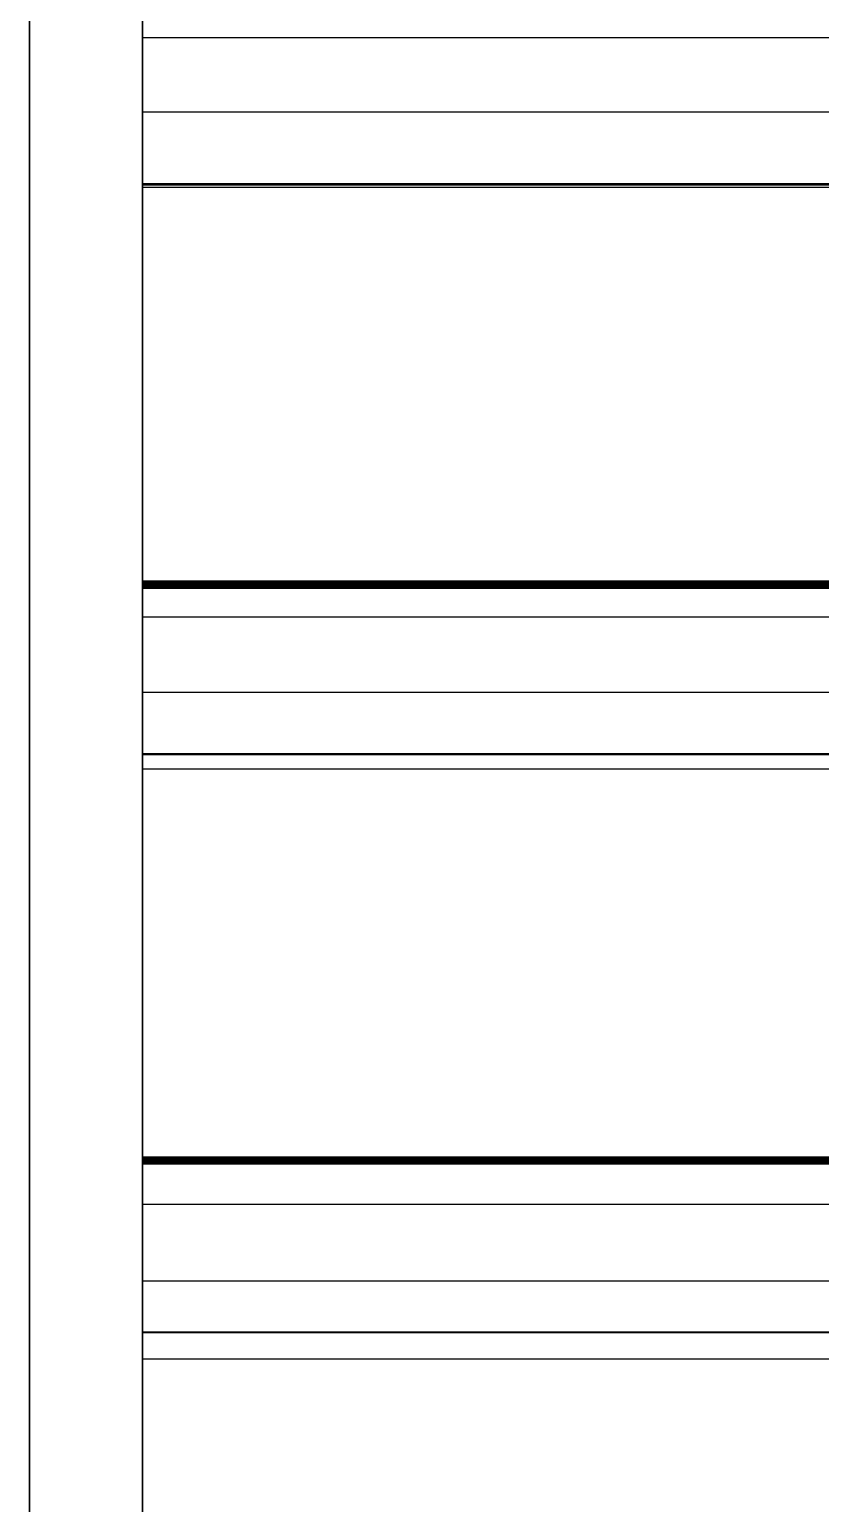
# Model space of a CAD drawing. Header units: millimetres. Extents: x -85 to 1059, y -155 to 155.
# Drawn here: x 1000 to 1003.5, y 85.81 to 92.33 of the extents above; entities that cross this region are included whole.
import ezdxf

# ---------------------------------------------------------------- set-up
doc = ezdxf.new("R2010")
doc.units = ezdxf.units.MM
doc.header["$MEASUREMENT"] = 0
doc.layers.add('Default', color=7, linetype='Continuous', true_color=0x000000)

msp = doc.modelspace()

# ---------------------------------------------------------------- linework, layer by layer
at = {"layer": 'Default'}
for points, knots in [([(1000, 0, -154), (1000, -154, -154), (1000, -154), (1000, -154, 154), (1000, 0, 154), (1000, 154, 154), (1000, 154), (1000, 154, -154), (1000, 0, -154)], [0, 0, 0, 241.902634, 241.902634, 483.805269, 483.805269, 725.707903, 725.707903, 967.610537, 967.610537, 967.610537]), ([(1000, 0, -150), (1000, -150, -150), (1000, -150), (1000, -150, 150), (1000, 0, 150), (1000, 150, 150), (1000, 150), (1000, 150, -150), (1000, 0, -150)], [0, 0, 0, 235.619449, 235.619449, 471.238898, 471.238898, 706.858347, 706.858347, 942.477796, 942.477796, 942.477796])]:
    msp.add_rational_spline(points, [1, 0.707106781187, 1, 0.707106781187, 1, 0.707106781187, 1, 0.707106781187, 1], degree=2, knots=knots, dxfattribs=at)
for points, degree, knots in [([(1000.5, 0.0018, 150.0005), (1000.5, 82.8446, 150.0005), (1000.5, 150.0018, 82.8432), (1000.5, 150.0018, 0.0004), (1000.5, 150.0018, -82.8427), (1000.5, 82.8446, -150), (1000.5, 0.0018, -150), (1000.5, -82.8411, -150), (1000.5, -149.9983, -82.8427), (1000.5, -149.9983, 0.0004), (1000.5, -149.9983, 82.8432), (1000.5, -82.8411, 150.0005), (1000.5, 0.0018, 150.0005)], 3, [-5, -5, -5, -5, -4, -4, -4, -3, -3, -3, -2, -2, -2, -1, -1, -1, -1]), ([(1000.5, 0.3488, 139.7504), (1000.5, -76.9709, 139.7504), (1000.5, -139.6511, 77.0702), (1000.5, -139.6511, -0.2498), (1000.5, -139.6511, -77.5699), (1000.5, -76.9709, -140.2497), (1000.5, 0.3488, -140.2497), (1000.5, 77.6689, -140.2497), (1000.5, 140.349, -77.5699), (1000.5, 140.349, -0.2498), (1000.5, 140.349, 77.0702), (1000.5, 77.6689, 139.7504), (1000.5, 0.3488, 139.7504)], 3, [20636, 20636, 20636, 20636, 20637, 20637, 20637, 20638, 20638, 20638, 20639, 20639, 20639, 20640, 20640, 20640, 20640]), ([(1000.5, 0.0018, 140.0004), (1000.5, -77.318, 140.0004), (1000.5, -139.9981, 77.3202), (1000.5, -139.9981, 0.0002), (1000.5, -139.9981, -77.3199), (1000.5, -77.318, -139.9997), (1000.5, 0.0018, -139.9997), (1000.5, 77.3215, -139.9997), (1000.5, 140.002, -77.3199), (1000.5, 140.002, 0.0002), (1000.5, 140.002, 77.3202), (1000.5, 77.3215, 140.0004), (1000.5, 0.0018, 140.0004)], 3, [-1, -1, -1, -1, 0, 0, 0, 1, 1, 1, 2, 2, 2, 3, 3, 3, 3]), ([(1000.5, 91.647, 122.4627), (1000.5, 91.7652, 122.3745), (1000.5, 91.8834, 122.2863), (1000.5, 92.0083, 122.1928), (1000.5, 92.1331, 122.0994), (1000.5, 92.251, 122.0108), (1000.5, 92.3688, 121.9223)], 2, [2177, 2177, 2177, 2178, 2178, 2179, 2179, 2180, 2180, 2180]), ([(1000.5, 92.3688, -122.4222), (1000.5, 92.251, -122.5108), (1000.5, 92.1331, -122.5993), (1000.5, 92.0083, -122.6928), (1000.5, 91.8834, -122.7863), (1000.5, 91.7652, -122.8743), (1000.5, 91.647, -122.9623)], 2, [8274, 8274, 8274, 8275, 8275, 8276, 8276, 8277, 8277, 8277]), ([(1000.5, 92.2958, 124.5286), (1000.5, 92.2931, 124.5196), (1000.5, 92.2905, 124.5106), (1000.5, 92.2753, 124.4591), (1000.5, 92.2601, 124.4076), (1000.5, 92.2448, 124.3566), (1000.5, 92.2295, 124.3056), (1000.5, 92.2141, 124.2547), (1000.5, 92.1988, 124.2037), (1000.5, 92.1834, 124.1532), (1000.5, 92.1681, 124.1028), (1000.5, 92.1527, 124.0527), (1000.5, 92.1374, 124.0026), (1000.5, 92.122, 123.9527), (1000.5, 92.1067, 123.9028), (1000.5, 92.0913, 123.8532), (1000.5, 92.076, 123.8036), (1000.5, 92.0606, 123.7544), (1000.5, 92.0453, 123.7052), (1000.5, 92.03, 123.6563), (1000.5, 92.0146, 123.6075), (1000.5, 91.9991, 123.5588), (1000.5, 91.9836, 123.5101), (1000.5, 91.9682, 123.462), (1000.5, 91.9529, 123.4138), (1000.5, 91.9375, 123.3658), (1000.5, 91.9222, 123.3179), (1000.5, 91.9068, 123.2702), (1000.5, 91.8915, 123.2226), (1000.5, 91.876, 123.1753), (1000.5, 91.8604, 123.1281), (1000.5, 91.8451, 123.0811), (1000.5, 91.8298, 123.0342), (1000.5, 91.8142, 122.9875), (1000.5, 91.7987, 122.9407), (1000.5, 91.7834, 122.8943), (1000.5, 91.768, 122.848), (1000.5, 91.7525, 122.8021), (1000.5, 91.737, 122.7562), (1000.5, 91.7216, 122.7104), (1000.5, 91.7063, 122.6645), (1000.5, 91.6909, 122.6192), (1000.5, 91.6756, 122.5738), (1000.5, 91.6624, 122.5354), (1000.5, 91.6491, 122.4969)], 2, [2146, 2146, 2146, 2147, 2147, 2148, 2148, 2149, 2149, 2150, 2150, 2151, 2151, 2152, 2152, 2153, 2153, 2154, 2154, 2155, 2155, 2156, 2156, 2157, 2157, 2158, 2158, 2159, 2159, 2160, 2160, 2161, 2161, 2162, 2162, 2163, 2163, 2164, 2164, 2165, 2165, 2166, 2166, 2167, 2167, 2168, 2168, 2168]), ([(1000.5, 91.6491, -122.9969), (1000.5, 91.6624, -123.0352), (1000.5, 91.6756, -123.0734), (1000.5, 91.6909, -123.1189), (1000.5, 91.7063, -123.1645), (1000.5, 91.7216, -123.2101), (1000.5, 91.737, -123.2558), (1000.5, 91.7525, -123.3019), (1000.5, 91.768, -123.3479), (1000.5, 91.7834, -123.3941), (1000.5, 91.7987, -123.4403), (1000.5, 91.8142, -123.4871), (1000.5, 91.8298, -123.5338), (1000.5, 91.8451, -123.5809), (1000.5, 91.8604, -123.628), (1000.5, 91.876, -123.6751), (1000.5, 91.8915, -123.7222), (1000.5, 91.9068, -123.77), (1000.5, 91.9222, -123.8178), (1000.5, 91.9375, -123.8656), (1000.5, 91.9529, -123.9134), (1000.5, 91.9682, -123.9617), (1000.5, 91.9836, -124.0101), (1000.5, 91.9991, -124.0586), (1000.5, 92.0146, -124.1071), (1000.5, 92.03, -124.1559), (1000.5, 92.0453, -124.2048), (1000.5, 92.0606, -124.2542), (1000.5, 92.076, -124.3036), (1000.5, 92.0913, -124.3531), (1000.5, 92.1067, -124.4027), (1000.5, 92.122, -124.4524), (1000.5, 92.1374, -124.5022), (1000.5, 92.1527, -124.5523), (1000.5, 92.1681, -124.6024), (1000.5, 92.1834, -124.6528), (1000.5, 92.1988, -124.7033), (1000.5, 92.2141, -124.7541), (1000.5, 92.2295, -124.8049), (1000.5, 92.2448, -124.8562), (1000.5, 92.2601, -124.9075), (1000.5, 92.2753, -124.959), (1000.5, 92.2905, -125.0105), (1000.5, 92.2931, -125.0194), (1000.5, 92.2958, -125.0282)], 2, [8286, 8286, 8286, 8287, 8287, 8288, 8288, 8289, 8289, 8290, 8290, 8291, 8291, 8292, 8292, 8293, 8293, 8294, 8294, 8295, 8295, 8296, 8296, 8297, 8297, 8298, 8298, 8299, 8299, 8300, 8300, 8301, 8301, 8302, 8302, 8303, 8303, 8304, 8304, 8305, 8305, 8306, 8306, 8307, 8307, 8308, 8308, 8308]), ([(1000.5, 91.6456, -122.9641), (1000.5, 91.6453, -122.9653), (1000.5, 91.6449, -122.9665), (1000.5, 91.6445, -122.9678), (1000.5, 91.6442, -122.969)], 2, [8278, 8278, 8278, 8279, 8279, 8280, 8280, 8280]), ([(1000.5, 89.8898, 123.786), (1000.5, 89.9225, 123.8102), (1000.5, 89.9551, 123.8343), (1000.5, 89.9937, 123.8627), (1000.5, 90.0324, 123.8911), (1000.5, 90.0713, 123.9195), (1000.5, 90.1103, 123.9479), (1000.5, 90.1495, 123.9767), (1000.5, 90.1886, 124.0054), (1000.5, 90.2283, 124.034), (1000.5, 90.268, 124.0626), (1000.5, 90.3079, 124.0915), (1000.5, 90.3477, 124.1204), (1000.5, 90.3878, 124.1492), (1000.5, 90.4278, 124.1779), (1000.5, 90.4684, 124.2069), (1000.5, 90.509, 124.2358), (1000.5, 90.5497, 124.2649), (1000.5, 90.5904, 124.294), (1000.5, 90.6315, 124.3231), (1000.5, 90.6726, 124.3522), (1000.5, 90.7139, 124.3813), (1000.5, 90.7552, 124.4104), (1000.5, 90.7968, 124.4397), (1000.5, 90.8384, 124.469), (1000.5, 90.8806, 124.4986), (1000.5, 90.9228, 124.5282), (1000.5, 90.9649, 124.5575), (1000.5, 91.0071, 124.5868), (1000.5, 91.0498, 124.6164), (1000.5, 91.0924, 124.6461), (1000.5, 91.1353, 124.6757), (1000.5, 91.1782, 124.7053), (1000.5, 91.2214, 124.7351), (1000.5, 91.2646, 124.7649), (1000.5, 91.3082, 124.7948), (1000.5, 91.3517, 124.8246), (1000.5, 91.3955, 124.8546), (1000.5, 91.4392, 124.8845), (1000.5, 91.4835, 124.9145), (1000.5, 91.5278, 124.9445), (1000.5, 91.5722, 124.9745), (1000.5, 91.6167, 125.0045), (1000.5, 91.6244, 125.0096), (1000.5, 91.6322, 125.0147)], 2, [2122, 2122, 2122, 2123, 2123, 2124, 2124, 2125, 2125, 2126, 2126, 2127, 2127, 2128, 2128, 2129, 2129, 2130, 2130, 2131, 2131, 2132, 2132, 2133, 2133, 2134, 2134, 2135, 2135, 2136, 2136, 2137, 2137, 2138, 2138, 2139, 2139, 2140, 2140, 2141, 2141, 2142, 2142, 2143, 2143, 2144, 2144, 2144]), ([(1000.5, 91.6322, -125.5147), (1000.5, 91.6244, -125.5095), (1000.5, 91.6167, -125.5044), (1000.5, 91.5722, -125.4743), (1000.5, 91.5278, -125.4441), (1000.5, 91.4835, -125.4141), (1000.5, 91.4392, -125.3841), (1000.5, 91.3955, -125.3541), (1000.5, 91.3517, -125.3242), (1000.5, 91.3082, -125.2944), (1000.5, 91.2646, -125.2645), (1000.5, 91.2214, -125.2349), (1000.5, 91.1782, -125.2053), (1000.5, 91.1353, -125.1755), (1000.5, 91.0924, -125.1457), (1000.5, 91.0498, -125.1162), (1000.5, 91.0071, -125.0867), (1000.5, 90.9649, -125.0571), (1000.5, 90.9228, -125.0275), (1000.5, 90.8806, -124.9982), (1000.5, 90.8384, -124.9689), (1000.5, 90.7968, -124.9396), (1000.5, 90.7552, -124.9104), (1000.5, 90.7139, -124.8811), (1000.5, 90.6726, -124.8518), (1000.5, 90.6315, -124.8225), (1000.5, 90.5904, -124.7932), (1000.5, 90.5497, -124.7643), (1000.5, 90.509, -124.7354), (1000.5, 90.4684, -124.7064), (1000.5, 90.4278, -124.6775), (1000.5, 90.3878, -124.6486), (1000.5, 90.3477, -124.6197), (1000.5, 90.3079, -124.5911), (1000.5, 90.268, -124.5625), (1000.5, 90.2283, -124.5338), (1000.5, 90.1886, -124.505), (1000.5, 90.1495, -124.4764), (1000.5, 90.1103, -124.4479), (1000.5, 90.0713, -124.4195), (1000.5, 90.0324, -124.3911), (1000.5, 89.9937, -124.3627), (1000.5, 89.9551, -124.3343), (1000.5, 89.9225, -124.3101), (1000.5, 89.8898, -124.2859)], 2, [8310, 8310, 8310, 8311, 8311, 8312, 8312, 8313, 8313, 8314, 8314, 8315, 8315, 8316, 8316, 8317, 8317, 8318, 8318, 8319, 8319, 8320, 8320, 8321, 8321, 8322, 8322, 8323, 8323, 8324, 8324, 8325, 8325, 8326, 8326, 8327, 8327, 8328, 8328, 8329, 8329, 8330, 8330, 8331, 8331, 8332, 8332, 8332]), ([(1000.5, 89.88, 123.78), (1000.5, 89.8822, 123.7814), (1000.5, 89.8845, 123.7828), (1000.5, 89.8872, 123.7844), (1000.5, 89.8898, 123.786)], 2, [2120, 2120, 2120, 2121, 2121, 2122, 2122, 2122]), ([(1000.5, 89.125, 124.2996), (1000.5, 89.245, 124.2137), (1000.5, 89.3649, 124.1278), (1000.5, 89.4917, 124.0372), (1000.5, 89.6185, 123.9465), (1000.5, 89.7381, 123.8602), (1000.5, 89.8577, 123.774)], 2, [2110, 2110, 2110, 2111, 2111, 2112, 2112, 2113, 2113, 2113]), ([(1000.5, 89.8577, -124.2739), (1000.5, 89.7381, -124.36), (1000.5, 89.6185, -124.4461), (1000.5, 89.4917, -124.5371), (1000.5, 89.3649, -124.6281), (1000.5, 89.245, -124.7137), (1000.5, 89.125, -124.7992)], 2, [8341, 8341, 8341, 8342, 8342, 8343, 8343, 8344, 8344, 8344]), ([(1000.5, 89.7314, 126.3782), (1000.5, 89.729, 126.3692), (1000.5, 89.7265, 126.3602), (1000.5, 89.7124, 126.3083), (1000.5, 89.6983, 126.2565), (1000.5, 89.684, 126.205), (1000.5, 89.6697, 126.1535), (1000.5, 89.6554, 126.1025), (1000.5, 89.6411, 126.0515), (1000.5, 89.6268, 126.0007), (1000.5, 89.6125, 125.9499), (1000.5, 89.5983, 125.8995), (1000.5, 89.584, 125.849), (1000.5, 89.5697, 125.7988), (1000.5, 89.5554, 125.7485), (1000.5, 89.5409, 125.6987), (1000.5, 89.5265, 125.649), (1000.5, 89.512, 125.5994), (1000.5, 89.4975, 125.5499), (1000.5, 89.4833, 125.5007), (1000.5, 89.469, 125.4515), (1000.5, 89.4545, 125.4026), (1000.5, 89.44, 125.3537), (1000.5, 89.4256, 125.305), (1000.5, 89.4111, 125.2564), (1000.5, 89.3968, 125.2082), (1000.5, 89.3825, 125.1601), (1000.5, 89.3681, 125.1123), (1000.5, 89.3536, 125.0645), (1000.5, 89.3391, 125.0168), (1000.5, 89.3247, 124.9692), (1000.5, 89.3102, 124.9218), (1000.5, 89.2958, 124.8743), (1000.5, 89.2813, 124.8274), (1000.5, 89.2668, 124.7805), (1000.5, 89.2524, 124.7339), (1000.5, 89.2379, 124.6873), (1000.5, 89.2234, 124.6409), (1000.5, 89.209, 124.5946), (1000.5, 89.1945, 124.5487), (1000.5, 89.18, 124.5028), (1000.5, 89.1656, 124.457), (1000.5, 89.1511, 124.4111), (1000.5, 89.1388, 124.3725), (1000.5, 89.1264, 124.3339)], 2, [2079, 2079, 2079, 2080, 2080, 2081, 2081, 2082, 2082, 2083, 2083, 2084, 2084, 2085, 2085, 2086, 2086, 2087, 2087, 2088, 2088, 2089, 2089, 2090, 2090, 2091, 2091, 2092, 2092, 2093, 2093, 2094, 2094, 2095, 2095, 2096, 2096, 2097, 2097, 2098, 2098, 2099, 2099, 2100, 2100, 2101, 2101, 2101]), ([(1000.5, 89.1247, -124.8278), (1000.5, 89.1379, -124.8694), (1000.5, 89.1511, -124.9111), (1000.5, 89.1656, -124.9567), (1000.5, 89.18, -125.0024), (1000.5, 89.1945, -125.0485), (1000.5, 89.209, -125.0945), (1000.5, 89.2234, -125.1409), (1000.5, 89.2379, -125.1873), (1000.5, 89.2524, -125.2338), (1000.5, 89.2668, -125.2804), (1000.5, 89.2813, -125.3273), (1000.5, 89.2958, -125.3743), (1000.5, 89.3102, -125.4214), (1000.5, 89.3247, -125.4684), (1000.5, 89.3391, -125.5162), (1000.5, 89.3536, -125.564), (1000.5, 89.3681, -125.6119), (1000.5, 89.3825, -125.6597), (1000.5, 89.3968, -125.708), (1000.5, 89.4111, -125.7563), (1000.5, 89.4256, -125.8048), (1000.5, 89.44, -125.8533), (1000.5, 89.4545, -125.9024), (1000.5, 89.469, -125.9514), (1000.5, 89.4833, -126.0004), (1000.5, 89.4975, -126.0495), (1000.5, 89.512, -126.099), (1000.5, 89.5265, -126.1486), (1000.5, 89.5409, -126.1985), (1000.5, 89.5554, -126.2484), (1000.5, 89.5697, -126.2985), (1000.5, 89.584, -126.3486), (1000.5, 89.5983, -126.3993), (1000.5, 89.6125, -126.4499), (1000.5, 89.6268, -126.5007), (1000.5, 89.6411, -126.5515), (1000.5, 89.6554, -126.6026), (1000.5, 89.6697, -126.6538), (1000.5, 89.684, -126.7051), (1000.5, 89.6983, -126.7564), (1000.5, 89.7124, -126.8083), (1000.5, 89.7265, -126.8602), (1000.5, 89.729, -126.8688), (1000.5, 89.7314, -126.8774)], 2, [8352, 8352, 8352, 8353.045455, 8353.045455, 8354.090909, 8354.090909, 8355.136364, 8355.136364, 8356.181818, 8356.181818, 8357.227273, 8357.227273, 8358.272727, 8358.272727, 8359.318182, 8359.318182, 8360.363636, 8360.363636, 8361.409091, 8361.409091, 8362.454545, 8362.454545, 8363.5, 8363.5, 8364.545455, 8364.545455, 8365.590909, 8365.590909, 8366.636364, 8366.636364, 8367.681818, 8367.681818, 8368.727273, 8368.727273, 8369.772727, 8369.772727, 8370.818182, 8370.818182, 8371.863636, 8371.863636, 8372.909091, 8372.909091, 8373.954545, 8373.954545, 8375, 8375, 8375]), ([(1000.5, 89.1218, -124.813), (1000.5, 89.1222, -124.8153), (1000.5, 89.1225, -124.8176), (1000.5, 89.1229, -124.8199), (1000.5, 89.1232, -124.8222)], 2, [8349, 8349, 8349, 8350, 8350, 8351, 8351, 8351]), ([(1000.5, 87.3361, 125.583), (1000.5, 87.3708, 125.6098), (1000.5, 87.4056, 125.6367), (1000.5, 87.4437, 125.6658), (1000.5, 87.4818, 125.6949), (1000.5, 87.5199, 125.7241), (1000.5, 87.558, 125.7534), (1000.5, 87.5968, 125.7827), (1000.5, 87.6356, 125.812), (1000.5, 87.6746, 125.8416), (1000.5, 87.7135, 125.8713), (1000.5, 87.7527, 125.9007), (1000.5, 87.7919, 125.9302), (1000.5, 87.8314, 125.96), (1000.5, 87.8709, 125.9898), (1000.5, 87.9107, 126.0194), (1000.5, 87.9506, 126.0491), (1000.5, 87.9908, 126.0789), (1000.5, 88.031, 126.1087), (1000.5, 88.0716, 126.1387), (1000.5, 88.1122, 126.1686), (1000.5, 88.1528, 126.1986), (1000.5, 88.1933, 126.2286), (1000.5, 88.2346, 126.2588), (1000.5, 88.2759, 126.2889), (1000.5, 88.3171, 126.3193), (1000.5, 88.3584, 126.3496), (1000.5, 88.4, 126.38), (1000.5, 88.4417, 126.4103), (1000.5, 88.4838, 126.4408), (1000.5, 88.526, 126.4713), (1000.5, 88.5681, 126.5018), (1000.5, 88.6103, 126.5324), (1000.5, 88.653, 126.5627), (1000.5, 88.6957, 126.593), (1000.5, 88.7385, 126.6239), (1000.5, 88.7814, 126.6548), (1000.5, 88.8246, 126.6856), (1000.5, 88.8678, 126.7165), (1000.5, 88.9114, 126.7474), (1000.5, 88.955, 126.7782), (1000.5, 88.9987, 126.8093), (1000.5, 89.0425, 126.8403), (1000.5, 89.05, 126.8456), (1000.5, 89.0576, 126.8509)], 2, [2054, 2054, 2054, 2055.045455, 2055.045455, 2056.090909, 2056.090909, 2057.136364, 2057.136364, 2058.181818, 2058.181818, 2059.227273, 2059.227273, 2060.272727, 2060.272727, 2061.318182, 2061.318182, 2062.363636, 2062.363636, 2063.409091, 2063.409091, 2064.454545, 2064.454545, 2065.5, 2065.5, 2066.545455, 2066.545455, 2067.590909, 2067.590909, 2068.636364, 2068.636364, 2069.681818, 2069.681818, 2070.727273, 2070.727273, 2071.772727, 2071.772727, 2072.818182, 2072.818182, 2073.863636, 2073.863636, 2074.909091, 2074.909091, 2075.954545, 2075.954545, 2077, 2077, 2077]), ([(1000.5, 89.0576, -127.3505), (1000.5, 89.05, -127.3452), (1000.5, 89.0425, -127.3399), (1000.5, 88.9987, -127.3089), (1000.5, 88.955, -127.2778), (1000.5, 88.9114, -127.247), (1000.5, 88.8678, -127.2161), (1000.5, 88.8246, -127.1854), (1000.5, 88.7814, -127.1547), (1000.5, 88.7385, -127.124), (1000.5, 88.6957, -127.0933), (1000.5, 88.653, -127.0626), (1000.5, 88.6103, -127.032), (1000.5, 88.5681, -127.0014), (1000.5, 88.526, -126.9709), (1000.5, 88.4838, -126.9404), (1000.5, 88.4417, -126.9099), (1000.5, 88.4, -126.8796), (1000.5, 88.3584, -126.8492), (1000.5, 88.3171, -126.8191), (1000.5, 88.2759, -126.7889), (1000.5, 88.2346, -126.7587), (1000.5, 88.1933, -126.7286), (1000.5, 88.1528, -126.6984), (1000.5, 88.1122, -126.6682), (1000.5, 88.0716, -126.6384), (1000.5, 88.031, -126.6086), (1000.5, 87.9908, -126.5786), (1000.5, 87.9506, -126.5487), (1000.5, 87.9107, -126.5188), (1000.5, 87.8709, -126.489), (1000.5, 87.8314, -126.4594), (1000.5, 87.7919, -126.4298), (1000.5, 87.7527, -126.4003), (1000.5, 87.7135, -126.3709), (1000.5, 87.6746, -126.3414), (1000.5, 87.6356, -126.3119), (1000.5, 87.5968, -126.2825), (1000.5, 87.558, -126.253), (1000.5, 87.5199, -126.2237), (1000.5, 87.4818, -126.1945), (1000.5, 87.4437, -126.1654), (1000.5, 87.4056, -126.1363), (1000.5, 87.3733, -126.1114), (1000.5, 87.341, -126.0865)], 2, [8377, 8377, 8377, 8378, 8378, 8379, 8379, 8380, 8380, 8381, 8381, 8382, 8382, 8383, 8383, 8384, 8384, 8385, 8385, 8386, 8386, 8387, 8387, 8388, 8388, 8389, 8389, 8390, 8390, 8391, 8391, 8392, 8392, 8393, 8393, 8394, 8394, 8395, 8395, 8396, 8396, 8397, 8397, 8398, 8398, 8399, 8399, 8399]), ([(1000.5, 86.566, 126.0843), (1000.5, 86.6875, 126.0011), (1000.5, 86.809, 125.9178), (1000.5, 86.9378, 125.8296), (1000.5, 87.0665, 125.7414), (1000.5, 87.1877, 125.6578), (1000.5, 87.3089, 125.5742)], 2, [2043, 2043, 2043, 2044, 2044, 2045, 2045, 2046, 2046, 2046]), ([(1000.5, 87.3089, -126.0738), (1000.5, 87.1877, -126.1574), (1000.5, 87.0665, -126.241), (1000.5, 86.9378, -126.3294), (1000.5, 86.809, -126.4178), (1000.5, 86.6875, -126.5009), (1000.5, 86.566, -126.5839)], 2, [8408, 8408, 8408, 8409, 8409, 8410, 8410, 8411, 8411, 8411]), ([(1000.5, 87.13, 128.1752), (1000.5, 87.1278, 128.1663), (1000.5, 87.1255, 128.1573), (1000.5, 87.1122, 128.105), (1000.5, 87.099, 128.0528), (1000.5, 87.0858, 128.0012), (1000.5, 87.0725, 127.9495), (1000.5, 87.0593, 127.898), (1000.5, 87.0461, 127.8465), (1000.5, 87.0329, 127.7955), (1000.5, 87.0196, 127.7445), (1000.5, 87.0064, 127.6937), (1000.5, 86.9932, 127.6429), (1000.5, 86.9798, 127.5925), (1000.5, 86.9664, 127.542), (1000.5, 86.9531, 127.4919), (1000.5, 86.9399, 127.4418), (1000.5, 86.9265, 127.3921), (1000.5, 86.9131, 127.3423), (1000.5, 86.8997, 127.2928), (1000.5, 86.8863, 127.2432), (1000.5, 86.8729, 127.1942), (1000.5, 86.8595, 127.1451), (1000.5, 86.8461, 127.0963), (1000.5, 86.8327, 127.0474), (1000.5, 86.8193, 126.9987), (1000.5, 86.8058, 126.9501), (1000.5, 86.7923, 126.9019), (1000.5, 86.7787, 126.8537), (1000.5, 86.7653, 126.8058), (1000.5, 86.7519, 126.7578), (1000.5, 86.7385, 126.7103), (1000.5, 86.7251, 126.6629), (1000.5, 86.7115, 126.6156), (1000.5, 86.6979, 126.5683), (1000.5, 86.6845, 126.5216), (1000.5, 86.6711, 126.4749), (1000.5, 86.6575, 126.4281), (1000.5, 86.6439, 126.3814), (1000.5, 86.6303, 126.335), (1000.5, 86.6168, 126.2886), (1000.5, 86.6032, 126.2426), (1000.5, 86.5896, 126.1965), (1000.5, 86.5772, 126.1547), (1000.5, 86.5649, 126.1129)], 2, [2012, 2012, 2012, 2013.045455, 2013.045455, 2014.090909, 2014.090909, 2015.136364, 2015.136364, 2016.181818, 2016.181818, 2017.227273, 2017.227273, 2018.272727, 2018.272727, 2019.318182, 2019.318182, 2020.363636, 2020.363636, 2021.409091, 2021.409091, 2022.454545, 2022.454545, 2023.5, 2023.5, 2024.545455, 2024.545455, 2025.590909, 2025.590909, 2026.636364, 2026.636364, 2027.681818, 2027.681818, 2028.727273, 2028.727273, 2029.772727, 2029.772727, 2030.818182, 2030.818182, 2031.863636, 2031.863636, 2032.909091, 2032.909091, 2033.954545, 2033.954545, 2035, 2035, 2035]), ([(1000.5, 86.5649, -126.6129), (1000.5, 86.5772, -126.6547), (1000.5, 86.5896, -126.6965), (1000.5, 86.6032, -126.7425), (1000.5, 86.6168, -126.7885), (1000.5, 86.6303, -126.8348), (1000.5, 86.6439, -126.881), (1000.5, 86.6575, -126.9275), (1000.5, 86.6711, -126.9741), (1000.5, 86.6845, -127.0212), (1000.5, 86.6979, -127.0683), (1000.5, 86.7115, -127.1154), (1000.5, 86.7251, -127.1625), (1000.5, 86.7385, -127.2101), (1000.5, 86.7519, -127.2577), (1000.5, 86.7653, -127.3055), (1000.5, 86.7787, -127.3533), (1000.5, 86.7923, -127.4017), (1000.5, 86.8058, -127.45), (1000.5, 86.8193, -127.4985), (1000.5, 86.8327, -127.547), (1000.5, 86.8461, -127.5957), (1000.5, 86.8595, -127.6444), (1000.5, 86.8729, -127.6938), (1000.5, 86.8863, -127.7432), (1000.5, 86.8997, -127.7925), (1000.5, 86.9131, -127.8419), (1000.5, 86.9265, -127.8917), (1000.5, 86.9399, -127.9414), (1000.5, 86.9531, -127.9915), (1000.5, 86.9664, -128.0416), (1000.5, 86.9798, -128.0921), (1000.5, 86.9932, -128.1425), (1000.5, 87.0064, -128.1935), (1000.5, 87.0196, -128.2445), (1000.5, 87.0329, -128.2956), (1000.5, 87.0461, -128.3468), (1000.5, 87.0593, -128.3981), (1000.5, 87.0725, -128.4494), (1000.5, 87.0858, -128.5011), (1000.5, 87.099, -128.5528), (1000.5, 87.1122, -128.6046), (1000.5, 87.1255, -128.6565), (1000.5, 87.1278, -128.6655), (1000.5, 87.13, -128.6745)], 2, [8419, 8419, 8419, 8420.045455, 8420.045455, 8421.090909, 8421.090909, 8422.136364, 8422.136364, 8423.181818, 8423.181818, 8424.227273, 8424.227273, 8425.272727, 8425.272727, 8426.318182, 8426.318182, 8427.363636, 8427.363636, 8428.409091, 8428.409091, 8429.454545, 8429.454545, 8430.5, 8430.5, 8431.545455, 8431.545455, 8432.590909, 8432.590909, 8433.636364, 8433.636364, 8434.681818, 8434.681818, 8435.727273, 8435.727273, 8436.772727, 8436.772727, 8437.818182, 8437.818182, 8438.863636, 8438.863636, 8439.909091, 8439.909091, 8440.954545, 8440.954545, 8442, 8442, 8442]), ([(1000.5, 86.5649, 126.1129), (1000.5, 86.5644, 126.1103), (1000.5, 86.5638, 126.1076), (1000.5, 86.5633, 126.1051), (1000.5, 86.5628, 126.1027)], 2, [2035, 2035, 2035, 2036, 2036, 2037, 2037, 2037]), ([(1000.5, 84.7509, 127.3314), (1000.5, 84.7851, 127.3589), (1000.5, 84.8194, 127.3864), (1000.5, 84.8569, 127.4162), (1000.5, 84.8945, 127.4461), (1000.5, 84.9322, 127.476), (1000.5, 84.97, 127.506), (1000.5, 85.0079, 127.536), (1000.5, 85.0458, 127.566), (1000.5, 85.0841, 127.5963), (1000.5, 85.1224, 127.6267), (1000.5, 85.161, 127.657), (1000.5, 85.1996, 127.6874), (1000.5, 85.2386, 127.718), (1000.5, 85.2776, 127.7487), (1000.5, 85.3169, 127.7793), (1000.5, 85.3563, 127.8098), (1000.5, 85.3958, 127.8405), (1000.5, 85.4353, 127.8712), (1000.5, 85.475, 127.9018), (1000.5, 85.5147, 127.9325), (1000.5, 85.5549, 127.9634), (1000.5, 85.5951, 127.9943), (1000.5, 85.6355, 128.0253), (1000.5, 85.6759, 128.0564), (1000.5, 85.7168, 128.0876), (1000.5, 85.7577, 128.1188), (1000.5, 85.7987, 128.1497), (1000.5, 85.8396, 128.1805), (1000.5, 85.881, 128.2119), (1000.5, 85.9225, 128.2433), (1000.5, 85.9641, 128.2747), (1000.5, 86.0057, 128.3061), (1000.5, 86.0477, 128.3377), (1000.5, 86.0897, 128.3693), (1000.5, 86.132, 128.4007), (1000.5, 86.1744, 128.4321), (1000.5, 86.2171, 128.4638), (1000.5, 86.2597, 128.4956), (1000.5, 86.3026, 128.5275), (1000.5, 86.3455, 128.5594), (1000.5, 86.3887, 128.5912), (1000.5, 86.4319, 128.6229), (1000.5, 86.4393, 128.6286), (1000.5, 86.4467, 128.6342)], 2, [1987, 1987, 1987, 1988.045455, 1988.045455, 1989.090909, 1989.090909, 1990.136364, 1990.136364, 1991.181818, 1991.181818, 1992.227273, 1992.227273, 1993.272727, 1993.272727, 1994.318182, 1994.318182, 1995.363636, 1995.363636, 1996.409091, 1996.409091, 1997.454545, 1997.454545, 1998.5, 1998.5, 1999.545455, 1999.545455, 2000.590909, 2000.590909, 2001.636364, 2001.636364, 2002.681818, 2002.681818, 2003.727273, 2003.727273, 2004.772727, 2004.772727, 2005.818182, 2005.818182, 2006.863636, 2006.863636, 2007.909091, 2007.909091, 2008.954545, 2008.954545, 2010, 2010, 2010]), ([(1000.5, 86.4467, -129.1335), (1000.5, 86.4393, -129.1282), (1000.5, 86.4319, -129.1229), (1000.5, 86.3887, -129.0909), (1000.5, 86.3455, -129.059), (1000.5, 86.3026, -129.0273), (1000.5, 86.2597, -128.9955), (1000.5, 86.2171, -128.9639), (1000.5, 86.1744, -128.9324), (1000.5, 86.132, -128.9006), (1000.5, 86.0897, -128.8689), (1000.5, 86.0477, -128.8375), (1000.5, 86.0057, -128.8061), (1000.5, 85.9641, -128.7747), (1000.5, 85.9225, -128.7433), (1000.5, 85.881, -128.7121), (1000.5, 85.8396, -128.6808), (1000.5, 85.7987, -128.6494), (1000.5, 85.7577, -128.618), (1000.5, 85.7168, -128.587), (1000.5, 85.6759, -128.556), (1000.5, 85.6355, -128.5251), (1000.5, 85.5951, -128.4942), (1000.5, 85.5549, -128.4634), (1000.5, 85.5147, -128.4325), (1000.5, 85.475, -128.4016), (1000.5, 85.4353, -128.3707), (1000.5, 85.3958, -128.3401), (1000.5, 85.3563, -128.3094), (1000.5, 85.3169, -128.2787), (1000.5, 85.2776, -128.248), (1000.5, 85.2386, -128.2176), (1000.5, 85.1996, -128.1873), (1000.5, 85.1612, -128.157), (1000.5, 85.1227, -128.1266), (1000.5, 85.0843, -128.0965), (1000.5, 85.0458, -128.0663), (1000.5, 85.0079, -128.0361), (1000.5, 84.97, -128.006), (1000.5, 84.9322, -127.9758), (1000.5, 84.8945, -127.9457), (1000.5, 84.8569, -127.9158), (1000.5, 84.8194, -127.886), (1000.5, 84.7876, -127.8605), (1000.5, 84.7559, -127.8349)], 2, [8444, 8444, 8444, 8445, 8445, 8446, 8446, 8447, 8447, 8448, 8448, 8449, 8449, 8450, 8450, 8451, 8451, 8452, 8452, 8453, 8453, 8454, 8454, 8455, 8455, 8456, 8456, 8457, 8457, 8458, 8458, 8459, 8459, 8460, 8460, 8461, 8461, 8462, 8462, 8463, 8463, 8464, 8464, 8465, 8465, 8466, 8466, 8466])]:
    msp.add_open_spline(points, degree=degree, knots=knots, dxfattribs=at)
for points in [[(1007, 92.2958, 124.5286), (1003.75, 92.2958, 124.5286), (1000.5, 92.2958, 124.5286)], [(1000.5, 91.9666, 124.7748), (1000.5, 92.1312, 124.6517), (1000.5, 92.2958, 124.5286)], [(1007, 92.2958, -125.0282), (1003.75, 92.2958, -125.0282), (1000.5, 92.2958, -125.0282)], [(1000.5, 92.2958, -125.0282), (1000.5, 92.1312, -125.1517), (1000.5, 91.9666, -125.2751)], [(1007, 91.9666, 124.7748), (1003.75, 91.9666, 124.7748), (1000.5, 91.9666, 124.7748)], [(1000.5, 91.6322, 125.0147), (1000.5, 91.7994, 124.8948), (1000.5, 91.9666, 124.7748)], [(1007, 91.9666, -125.2751), (1003.75, 91.9666, -125.2751), (1000.5, 91.9666, -125.2751)], [(1000.5, 91.9666, -125.2751), (1000.5, 91.7994, -125.3949), (1000.5, 91.6322, -125.5147)], [(1007, 91.6491, 122.4969), (1003.75, 91.6491, 122.4969), (1000.5, 91.6491, 122.4969)], [(1000.5, 91.6491, 122.4969), (1000.5, 91.6483, 122.4941), (1000.5, 91.6474, 122.4913)], [(1007, 91.6491, -122.9969), (1003.75, 91.6491, -122.9969), (1000.5, 91.6491, -122.9969)], [(1000.5, 91.6474, -122.9909), (1000.5, 91.6483, -122.9939), (1000.5, 91.6491, -122.9969)], [(1007, 91.6474, 122.4913), (1003.75, 91.6474, 122.4913), (1000.5, 91.6474, 122.4913)], [(1000.5, 91.6474, 122.4913), (1000.5, 91.6467, 122.4886), (1000.5, 91.646, 122.486)], [(1007, 91.6474, -122.9909), (1003.75, 91.6474, -122.9909), (1000.5, 91.6474, -122.9909)], [(1000.5, 91.646, -122.9852), (1000.5, 91.6467, -122.9881), (1000.5, 91.6474, -122.9909)], [(1007, 91.647, 122.4627), (1003.75, 91.647, 122.4627), (1000.5, 91.647, 122.4627)], [(1000.5, 91.6456, 122.4645), (1000.5, 91.6463, 122.4636), (1000.5, 91.647, 122.4627)], [(1007, 91.647, -122.9623), (1003.75, 91.647, -122.9623), (1000.5, 91.647, -122.9623)], [(1000.5, 91.647, -122.9623), (1000.5, 91.6463, -122.9632), (1000.5, 91.6456, -122.9641)], [(1007, 91.646, 122.486), (1003.75, 91.646, 122.486), (1000.5, 91.646, 122.486)], [(1000.5, 91.646, 122.486), (1000.5, 91.6454, 122.4835), (1000.5, 91.6449, 122.4811)], [(1007, 91.646, -122.9852), (1003.75, 91.646, -122.9852), (1000.5, 91.646, -122.9852)], [(1000.5, 91.6449, -122.9807), (1000.5, 91.6454, -122.983), (1000.5, 91.646, -122.9852)], [(1007, 91.6456, 122.4645), (1003.75, 91.6456, 122.4645), (1000.5, 91.6456, 122.4645)], [(1000.5, 91.6449, 122.4666), (1000.5, 91.6453, 122.4655), (1000.5, 91.6456, 122.4645)], [(1007, 91.6456, -122.9641), (1003.75, 91.6456, -122.9641), (1000.5, 91.6456, -122.9641)], [(1007, 91.6449, 122.4811), (1003.75, 91.6449, 122.4811), (1000.5, 91.6449, 122.4811)], [(1000.5, 91.6449, 122.4811), (1000.5, 91.6445, 122.4789), (1000.5, 91.6442, 122.4768)], [(1007, 91.6449, 122.4666), (1003.75, 91.6449, 122.4666), (1000.5, 91.6449, 122.4666)], [(1000.5, 91.6442, 122.4694), (1000.5, 91.6445, 122.468), (1000.5, 91.6449, 122.4666)], [(1007, 91.6449, -122.9807), (1003.75, 91.6449, -122.9807), (1000.5, 91.6449, -122.9807)], [(1000.5, 91.6442, -122.9764), (1000.5, 91.6445, -122.9785), (1000.5, 91.6449, -122.9807)], [(1007, 91.6442, 122.4768), (1003.75, 91.6442, 122.4768), (1000.5, 91.6442, 122.4768)], [(1000.5, 91.6442, 122.4768), (1000.5, 91.644, 122.4749), (1000.5, 91.6438, 122.4729)], [(1007, 91.6442, 122.4694), (1003.75, 91.6442, 122.4694), (1000.5, 91.6442, 122.4694)], [(1000.5, 91.6438, 122.4729), (1000.5, 91.644, 122.4712), (1000.5, 91.6442, 122.4694)], [(1007, 91.6442, -122.969), (1003.75, 91.6442, -122.969), (1000.5, 91.6442, -122.969)], [(1000.5, 91.6442, -122.969), (1000.5, 91.644, -122.9708), (1000.5, 91.6438, -122.9725)], [(1007, 91.6442, -122.9764), (1003.75, 91.6442, -122.9764), (1000.5, 91.6442, -122.9764)], [(1000.5, 91.6438, -122.9725), (1000.5, 91.644, -122.9745), (1000.5, 91.6442, -122.9764)], [(1007, 91.6438, 122.4729), (1003.75, 91.6438, 122.4729), (1000.5, 91.6438, 122.4729)], [(1007, 91.6438, -122.9725), (1003.75, 91.6438, -122.9725), (1000.5, 91.6438, -122.9725)], [(1007, 91.6322, 125.0147), (1003.75, 91.6322, 125.0147), (1000.5, 91.6322, 125.0147)], [(1007, 91.6322, -125.5147), (1003.75, 91.6322, -125.5147), (1000.5, 91.6322, -125.5147)], [(1007, 89.8898, 123.786), (1003.75, 89.8898, 123.786), (1000.5, 89.8898, 123.786)], [(1007, 89.8898, -124.2859), (1003.75, 89.8898, -124.2859), (1000.5, 89.8898, -124.2859)], [(1000.5, 89.8898, -124.2859), (1000.5, 89.8872, -124.2842), (1000.5, 89.8845, -124.2824)], [(1007, 89.8845, -124.2824), (1003.75, 89.8845, -124.2824), (1000.5, 89.8845, -124.2824)], [(1000.5, 89.8845, -124.2824), (1000.5, 89.8822, -124.2808), (1000.5, 89.88, -124.2792)], [(1007, 89.88, 123.78), (1003.75, 89.88, 123.78), (1000.5, 89.88, 123.78)], [(1000.5, 89.8757, 123.7772), (1000.5, 89.8778, 123.7786), (1000.5, 89.88, 123.78)], [(1007, 89.88, -124.2792), (1003.75, 89.88, -124.2792), (1000.5, 89.88, -124.2792)], [(1000.5, 89.88, -124.2792), (1000.5, 89.8778, -124.2782), (1000.5, 89.8757, -124.2771)], [(1007, 89.8757, 123.7772), (1003.75, 89.8757, 123.7772), (1000.5, 89.8757, 123.7772)], [(1000.5, 89.8718, 123.7754), (1000.5, 89.8738, 123.7763), (1000.5, 89.8757, 123.7772)], [(1007, 89.8757, -124.2771), (1003.75, 89.8757, -124.2771), (1000.5, 89.8757, -124.2771)], [(1000.5, 89.8757, -124.2771), (1000.5, 89.8738, -124.2762), (1000.5, 89.8718, -124.2754)], [(1007, 89.8718, 123.7754), (1003.75, 89.8718, 123.7754), (1000.5, 89.8718, 123.7754)], [(1000.5, 89.8683, 123.774), (1000.5, 89.8701, 123.7747), (1000.5, 89.8718, 123.7754)], [(1007, 89.8718, -124.2754), (1003.75, 89.8718, -124.2754), (1000.5, 89.8718, -124.2754)], [(1000.5, 89.8718, -124.2754), (1000.5, 89.8701, -124.2746), (1000.5, 89.8683, -124.2739)], [(1007, 89.8683, 123.774), (1003.75, 89.8683, 123.774), (1000.5, 89.8683, 123.774)], [(1000.5, 89.8651, 123.7733), (1000.5, 89.8667, 123.7736), (1000.5, 89.8683, 123.774)], [(1007, 89.8683, -124.2739), (1003.75, 89.8683, -124.2739), (1000.5, 89.8683, -124.2739)], [(1000.5, 89.8683, -124.2739), (1000.5, 89.8667, -124.2736), (1000.5, 89.8651, -124.2732)], [(1007, 89.8651, 123.7733), (1003.75, 89.8651, 123.7733), (1000.5, 89.8651, 123.7733)], [(1000.5, 89.8623, 123.7729), (1000.5, 89.8637, 123.7731), (1000.5, 89.8651, 123.7733)], [(1007, 89.8651, -124.2732), (1003.75, 89.8651, -124.2732), (1000.5, 89.8651, -124.2732)], [(1000.5, 89.8651, -124.2732), (1000.5, 89.8637, -124.2731), (1000.5, 89.8623, -124.2729)], [(1007, 89.8623, 123.7729), (1003.75, 89.8623, 123.7729), (1000.5, 89.8623, 123.7729)], [(1000.5, 89.8598, 123.7729), (1000.5, 89.8611, 123.7729), (1000.5, 89.8623, 123.7729)], [(1007, 89.8623, -124.2729), (1003.75, 89.8623, -124.2729), (1000.5, 89.8623, -124.2729)], [(1000.5, 89.8623, -124.2729), (1000.5, 89.8611, -124.2731), (1000.5, 89.8598, -124.2732)], [(1007, 89.8598, 123.7729), (1003.75, 89.8598, 123.7729), (1000.5, 89.8598, 123.7729)], [(1000.5, 89.8577, 123.774), (1000.5, 89.8588, 123.7735), (1000.5, 89.8598, 123.7729)], [(1007, 89.8598, -124.2732), (1003.75, 89.8598, -124.2732), (1000.5, 89.8598, -124.2732)], [(1000.5, 89.8598, -124.2732), (1000.5, 89.8588, -124.2736), (1000.5, 89.8577, -124.2739)], [(1007, 89.8577, 123.774), (1003.75, 89.8577, 123.774), (1000.5, 89.8577, 123.774)], [(1007, 89.8577, -124.2739), (1003.75, 89.8577, -124.2739), (1000.5, 89.8577, -124.2739)], [(1007, 89.7314, 126.3782), (1003.75, 89.7314, 126.3782), (1000.5, 89.7314, 126.3782)], [(1000.5, 89.397, 126.6181), (1000.5, 89.5642, 126.4981), (1000.5, 89.7314, 126.3782)], [(1007, 89.7314, -126.8774), (1003.75, 89.7314, -126.8774), (1000.5, 89.7314, -126.8774)], [(1000.5, 89.7314, -126.8774), (1000.5, 89.5642, -126.9976), (1000.5, 89.397, -127.1177)], [(1007, 89.397, 126.6181), (1003.75, 89.397, 126.6181), (1000.5, 89.397, 126.6181)], [(1000.5, 89.0576, 126.8509), (1000.5, 89.2273, 126.7345), (1000.5, 89.397, 126.6181)], [(1007, 89.397, -127.1177), (1003.75, 89.397, -127.1177), (1000.5, 89.397, -127.1177)], [(1000.5, 89.397, -127.1177), (1000.5, 89.2273, -127.2341), (1000.5, 89.0576, -127.3505)], [(1007, 89.1264, 124.3339), (1003.75, 89.1264, 124.3339), (1000.5, 89.1264, 124.3339)], [(1000.5, 89.1264, 124.3339), (1000.5, 89.1255, 124.3309), (1000.5, 89.1247, 124.3279)], [(1007, 89.125, 124.2996), (1003.75, 89.125, 124.2996), (1000.5, 89.125, 124.2996)], [(1000.5, 89.1236, 124.301), (1000.5, 89.1243, 124.3003), (1000.5, 89.125, 124.2996)], [(1007, 89.125, -124.7992), (1003.75, 89.125, -124.7992), (1000.5, 89.125, -124.7992)], [(1000.5, 89.125, -124.7992), (1000.5, 89.1243, -124.8001), (1000.5, 89.1236, -124.801)], [(1007, 89.1247, 124.3279), (1003.75, 89.1247, 124.3279), (1000.5, 89.1247, 124.3279)], [(1000.5, 89.1247, 124.3279), (1000.5, 89.1239, 124.3252), (1000.5, 89.1232, 124.3226)], [(1007, 89.1247, -124.8278), (1003.75, 89.1247, -124.8278), (1000.5, 89.1247, -124.8278)], [(1000.5, 89.1232, -124.8222), (1000.5, 89.1239, -124.825), (1000.5, 89.1247, -124.8278)], [(1007, 89.1236, 124.301), (1003.75, 89.1236, 124.301), (1000.5, 89.1236, 124.301)], [(1000.5, 89.1229, 124.3035), (1000.5, 89.1232, 124.3023), (1000.5, 89.1236, 124.301)], [(1007, 89.1236, -124.801), (1003.75, 89.1236, -124.801), (1000.5, 89.1236, -124.801)], [(1000.5, 89.1236, -124.801), (1000.5, 89.1232, -124.802), (1000.5, 89.1229, -124.8031)], [(1007, 89.1232, 124.3226), (1003.75, 89.1232, 124.3226), (1000.5, 89.1232, 124.3226)], [(1000.5, 89.1232, 124.3226), (1000.5, 89.1229, 124.3201), (1000.5, 89.1225, 124.3176)], [(1007, 89.1232, -124.8222), (1003.75, 89.1232, -124.8222), (1000.5, 89.1232, -124.8222)], [(1007, 89.1229, 124.3035), (1003.75, 89.1229, 124.3035), (1000.5, 89.1229, 124.3035)], [(1000.5, 89.1222, 124.3063), (1000.5, 89.1225, 124.3049), (1000.5, 89.1229, 124.3035)], [(1007, 89.1229, -124.8031), (1003.75, 89.1229, -124.8031), (1000.5, 89.1229, -124.8031)], [(1000.5, 89.1229, -124.8031), (1000.5, 89.1225, -124.8043), (1000.5, 89.1222, -124.8056)], [(1007, 89.1225, 124.3176), (1003.75, 89.1225, 124.3176), (1000.5, 89.1225, 124.3176)], [(1000.5, 89.1225, 124.3176), (1000.5, 89.1222, 124.3155), (1000.5, 89.1218, 124.3134)], [(1007, 89.1222, 124.3063), (1003.75, 89.1222, 124.3063), (1000.5, 89.1222, 124.3063)], [(1000.5, 89.1218, 124.3095), (1000.5, 89.122, 124.3079), (1000.5, 89.1222, 124.3063)], [(1007, 89.1222, -124.8056), (1003.75, 89.1222, -124.8056), (1000.5, 89.1222, -124.8056)], [(1000.5, 89.1222, -124.8056), (1000.5, 89.122, -124.8073), (1000.5, 89.1218, -124.8091)], [(1007, 89.1218, 124.3134), (1003.75, 89.1218, 124.3134), (1000.5, 89.1218, 124.3134)], [(1007, 89.1218, 124.3095), (1003.75, 89.1218, 124.3095), (1000.5, 89.1218, 124.3095)], [(1000.5, 89.1218, 124.3134), (1000.5, 89.1218, 124.3114), (1000.5, 89.1218, 124.3095)], [(1007, 89.1218, -124.8091), (1003.75, 89.1218, -124.8091), (1000.5, 89.1218, -124.8091)], [(1007, 89.1218, -124.813), (1003.75, 89.1218, -124.813), (1000.5, 89.1218, -124.813)], [(1000.5, 89.1218, -124.8091), (1000.5, 89.1218, -124.811), (1000.5, 89.1218, -124.813)], [(1007, 89.0576, 126.8509), (1003.75, 89.0576, 126.8509), (1000.5, 89.0576, 126.8509)], [(1007, 89.0576, -127.3505), (1003.75, 89.0576, -127.3505), (1000.5, 89.0576, -127.3505)], [(1007, 87.341, -126.0865), (1003.75, 87.341, -126.0865), (1000.5, 87.341, -126.0865)], [(1000.5, 87.341, -126.0865), (1000.5, 87.3385, -126.0849), (1000.5, 87.3361, -126.0833)], [(1007, 87.3361, 125.583), (1003.75, 87.3361, 125.583), (1000.5, 87.3361, 125.583)], [(1000.5, 87.3315, 125.5802), (1000.5, 87.3338, 125.5816), (1000.5, 87.3361, 125.583)], [(1007, 87.3361, -126.0833), (1003.75, 87.3361, -126.0833), (1000.5, 87.3361, -126.0833)], [(1000.5, 87.3361, -126.0833), (1000.5, 87.3338, -126.0818), (1000.5, 87.3315, -126.0802)], [(1007, 87.3315, 125.5802), (1003.75, 87.3315, 125.5802), (1000.5, 87.3315, 125.5802)], [(1000.5, 87.3273, 125.5777), (1000.5, 87.3294, 125.579), (1000.5, 87.3315, 125.5802)], [(1007, 87.3315, -126.0802), (1003.75, 87.3315, -126.0802), (1000.5, 87.3315, -126.0802)], [(1000.5, 87.3315, -126.0802), (1000.5, 87.3294, -126.0789), (1000.5, 87.3273, -126.0777)], [(1007, 87.3273, 125.5777), (1003.75, 87.3273, 125.5777), (1000.5, 87.3273, 125.5777)], [(1000.5, 87.323, 125.576), (1000.5, 87.3251, 125.5769), (1000.5, 87.3273, 125.5777)], [(1007, 87.3273, -126.0777), (1003.75, 87.3273, -126.0777), (1000.5, 87.3273, -126.0777)], [(1000.5, 87.3273, -126.0777), (1000.5, 87.3251, -126.0766), (1000.5, 87.323, -126.0756)], [(1007, 87.323, 125.576), (1003.75, 87.323, 125.576), (1000.5, 87.323, 125.576)], [(1000.5, 87.3198, 125.5746), (1000.5, 87.3214, 125.5753), (1000.5, 87.323, 125.576)], [(1007, 87.323, -126.0756), (1003.75, 87.323, -126.0756), (1000.5, 87.323, -126.0756)], [(1000.5, 87.323, -126.0756), (1000.5, 87.3214, -126.0749), (1000.5, 87.3198, -126.0742)], [(1007, 87.3198, 125.5746), (1003.75, 87.3198, 125.5746), (1000.5, 87.3198, 125.5746)], [(1000.5, 87.3163, 125.5735), (1000.5, 87.3181, 125.574), (1000.5, 87.3198, 125.5746)], [(1007, 87.3198, -126.0742), (1003.75, 87.3198, -126.0742), (1000.5, 87.3198, -126.0742)], [(1000.5, 87.3198, -126.0742), (1000.5, 87.3181, -126.0736), (1000.5, 87.3163, -126.0731)], [(1007, 87.3163, 125.5735), (1003.75, 87.3163, 125.5735), (1000.5, 87.3163, 125.5735)], [(1000.5, 87.3138, 125.5732), (1000.5, 87.3151, 125.5733), (1000.5, 87.3163, 125.5735)], [(1007, 87.3163, -126.0731), (1003.75, 87.3163, -126.0731), (1000.5, 87.3163, -126.0731)], [(1000.5, 87.3163, -126.0731), (1000.5, 87.3151, -126.0729), (1000.5, 87.3138, -126.0728)], [(1007, 87.3138, 125.5732), (1003.75, 87.3138, 125.5732), (1000.5, 87.3138, 125.5732)], [(1000.5, 87.311, 125.5735), (1000.5, 87.3124, 125.5733), (1000.5, 87.3138, 125.5732)], [(1007, 87.3138, -126.0728), (1003.75, 87.3138, -126.0728), (1000.5, 87.3138, -126.0728)], [(1000.5, 87.3138, -126.0728), (1000.5, 87.3124, -126.0729), (1000.5, 87.311, -126.0731)], [(1007, 87.311, 125.5735), (1003.75, 87.311, 125.5735), (1000.5, 87.311, 125.5735)], [(1000.5, 87.3089, 125.5742), (1000.5, 87.31, 125.5739), (1000.5, 87.311, 125.5735)], [(1007, 87.311, -126.0731), (1003.75, 87.311, -126.0731), (1000.5, 87.311, -126.0731)], [(1000.5, 87.311, -126.0731), (1000.5, 87.31, -126.0735), (1000.5, 87.3089, -126.0738)], [(1007, 87.3089, 125.5742), (1003.75, 87.3089, 125.5742), (1000.5, 87.3089, 125.5742)], [(1007, 87.3089, -126.0738), (1003.75, 87.3089, -126.0738), (1000.5, 87.3089, -126.0738)], [(1007, 87.13, 128.1752), (1003.75, 87.13, 128.1752), (1000.5, 87.13, 128.1752)], [(1000.5, 86.7907, 128.4081), (1000.5, 86.9604, 128.2917), (1000.5, 87.13, 128.1752)], [(1007, 87.13, -128.6745), (1003.75, 87.13, -128.6745), (1000.5, 87.13, -128.6745)], [(1000.5, 87.13, -128.6745), (1000.5, 86.9604, -128.7911), (1000.5, 86.7907, -128.9077)], [(1007, 86.7907, 128.4081), (1003.75, 86.7907, 128.4081), (1000.5, 86.7907, 128.4081)], [(1000.5, 86.4467, 128.6342), (1000.5, 86.6187, 128.5211), (1000.5, 86.7907, 128.4081)], [(1007, 86.7907, -128.9077), (1003.75, 86.7907, -128.9077), (1000.5, 86.7907, -128.9077)], [(1000.5, 86.7907, -128.9077), (1000.5, 86.6187, -129.0206), (1000.5, 86.4467, -129.1335)], [(1007, 86.566, 126.0843), (1003.75, 86.566, 126.0843), (1000.5, 86.566, 126.0843)], [(1000.5, 86.5645, 126.0861), (1000.5, 86.5653, 126.0852), (1000.5, 86.566, 126.0843)], [(1007, 86.566, -126.5839), (1003.75, 86.566, -126.5839), (1000.5, 86.566, -126.5839)], [(1000.5, 86.566, -126.5839), (1000.5, 86.5653, -126.5848), (1000.5, 86.5645, -126.5857)], [(1007, 86.5649, 126.1129), (1003.75, 86.5649, 126.1129), (1000.5, 86.5649, 126.1129)], [(1007, 86.5649, -126.6129), (1003.75, 86.5649, -126.6129), (1000.5, 86.5649, -126.6129)], [(1000.5, 86.5638, -126.6072), (1000.5, 86.5644, -126.61), (1000.5, 86.5649, -126.6129)], [(1007, 86.5645, 126.0861), (1003.75, 86.5645, 126.0861), (1000.5, 86.5645, 126.0861)], [(1000.5, 86.5635, 126.0882), (1000.5, 86.564, 126.0872), (1000.5, 86.5645, 126.0861)], [(1007, 86.5645, -126.5857), (1003.75, 86.5645, -126.5857), (1000.5, 86.5645, -126.5857)], [(1000.5, 86.5645, -126.5857), (1000.5, 86.564, -126.5869), (1000.5, 86.5635, -126.5882)], [(1007, 86.5638, -126.6072), (1003.75, 86.5638, -126.6072), (1000.5, 86.5638, -126.6072)], [(1000.5, 86.5628, -126.6023), (1000.5, 86.5633, -126.6047), (1000.5, 86.5638, -126.6072)], [(1007, 86.5635, 126.0882), (1003.75, 86.5635, 126.0882), (1000.5, 86.5635, 126.0882)], [(1000.5, 86.5628, 126.091), (1000.5, 86.5631, 126.0896), (1000.5, 86.5635, 126.0882)], [(1007, 86.5635, -126.5882), (1003.75, 86.5635, -126.5882), (1000.5, 86.5635, -126.5882)], [(1000.5, 86.5635, -126.5882), (1000.5, 86.5631, -126.5896), (1000.5, 86.5628, -126.591)], [(1007, 86.5628, 126.1027), (1003.75, 86.5628, 126.1027), (1000.5, 86.5628, 126.1027)], [(1000.5, 86.5628, 126.1027), (1000.5, 86.5626, 126.1006), (1000.5, 86.5624, 126.0984)], [(1007, 86.5628, 126.091), (1003.75, 86.5628, 126.091), (1000.5, 86.5628, 126.091)], [(1000.5, 86.5624, 126.0942), (1000.5, 86.5626, 126.0926), (1000.5, 86.5628, 126.091)], [(1007, 86.5628, -126.591), (1003.75, 86.5628, -126.591), (1000.5, 86.5628, -126.591)], [(1000.5, 86.5628, -126.591), (1000.5, 86.5626, -126.5926), (1000.5, 86.5624, -126.5942)], [(1007, 86.5628, -126.6023), (1003.75, 86.5628, -126.6023), (1000.5, 86.5628, -126.6023)], [(1000.5, 86.5624, -126.598), (1000.5, 86.5626, -126.6002), (1000.5, 86.5628, -126.6023)], [(1007, 86.5624, 126.0984), (1003.75, 86.5624, 126.0984), (1000.5, 86.5624, 126.0984)], [(1007, 86.5624, 126.0942), (1003.75, 86.5624, 126.0942), (1000.5, 86.5624, 126.0942)], [(1000.5, 86.5624, 126.0984), (1000.5, 86.5624, 126.0963), (1000.5, 86.5624, 126.0942)], [(1007, 86.5624, -126.5942), (1003.75, 86.5624, -126.5942), (1000.5, 86.5624, -126.5942)], [(1007, 86.5624, -126.598), (1003.75, 86.5624, -126.598), (1000.5, 86.5624, -126.598)], [(1000.5, 86.5624, -126.5942), (1000.5, 86.5624, -126.5961), (1000.5, 86.5624, -126.598)], [(1007, 86.4467, 128.6342), (1003.75, 86.4467, 128.6342), (1000.5, 86.4467, 128.6342)], [(1007, 86.4467, -129.1335), (1003.75, 86.4467, -129.1335), (1000.5, 86.4467, -129.1335)]]:
    msp.add_open_spline(points, degree=2, dxfattribs=at)

doc.saveas('drawing.dxf')
